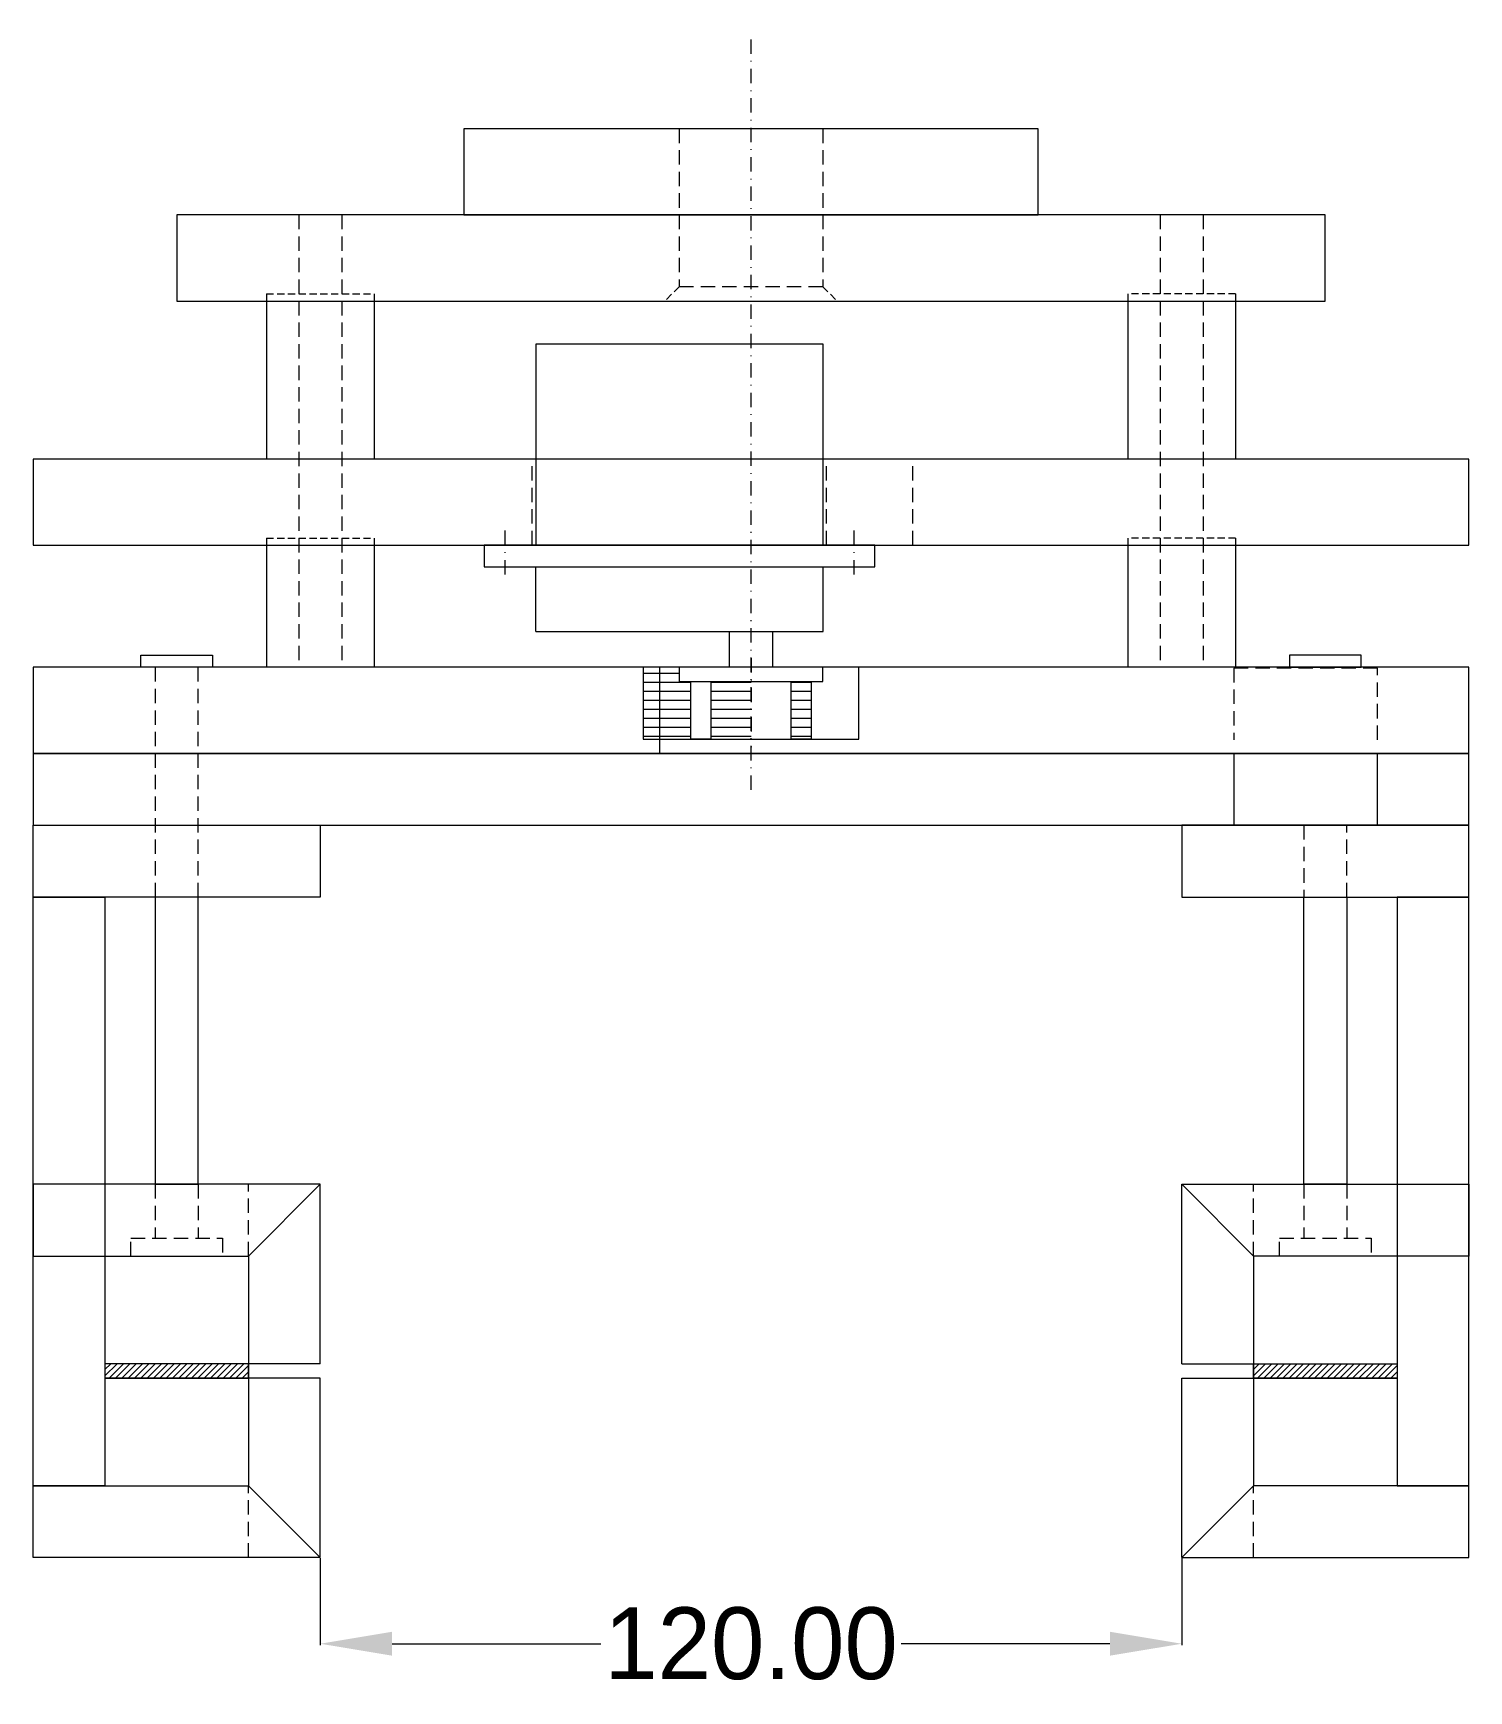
# Model space of a CAD drawing. Header units: millimetres. Extents: x -299 to 2153, y -1673 to 1111.
# Drawn here: x 1059.4 to 1259.4, y -260.9 to -30 of the extents above; entities that cross this region are included whole.
import ezdxf

# ---------------------------------------------------------------- set-up
doc = ezdxf.new("R2010")
doc.units = ezdxf.units.MM
doc.header["$MEASUREMENT"] = 0
doc.linetypes.add('DASHDOT', pattern=[0.4, 0.2, -0.1, 0, -0.1])
doc.linetypes.add('DASHED', pattern=[0.3, 0.2, -0.1])
doc.layers.get('0').update_dxf_attribs({"linetype": 'CONTINUOUS'})
doc.layers.get('Defpoints').update_dxf_attribs({"linetype": 'CONTINUOUS'})
doc.dimstyles.new('ISO-25', dxfattribs={"dimtxt": 2.5, "dimasz": 2.5, "dimexe": 1.25, "dimexo": 0.625, "dimtad": 1, "dimdsep": 46, "dimtxsty": 'Standard', "dimcen": 2.5, "dimadec": 0, "dimazin": 0, "dimtfac": 1, "dimtmove": 0, "dimatfit": 3, "dimfxl": 1, "dimarcsym": 0})
pattern_1 = [(45, (1027.94496, -93.18166), (-0.4419417, 0.4419417), [])]

# ---------------------------------------------------------------- blocks, each defined once
blk = doc.blocks.new('*D15')
at = {"color": 5, "linetype": 'ByBlock', "lineweight": 5, "transparency": 16777216}
for p, q in [((1099.38, -242.41), (1099.38, -254.52)), ((1219.38, -242.41), (1219.38, -254.52)), ((1109.38, -254.34), (1138.45, -254.34)), ((1209.38, -254.34), (1180.3, -254.34))]:
    blk.add_line(p, q, dxfattribs=at)
at = {"color": 5, "linetype": 'ByBlock', "transparency": 16777216}
for points in [[(1109.38, -252.67), (1109.38, -256), (1099.38, -254.34)], [(1209.38, -252.67), (1209.38, -256), (1219.38, -254.34)]]:
    blk.add_solid(points, dxfattribs=at)
at = {"layer": 'Defpoints', "color": 0, "linetype": 'ByBlock', "transparency": 16777216}
for p in [(1099.38, -242.35), (1219.38, -242.35), (1219.38, -254.34)]:
    blk.add_point(p, dxfattribs=at)
at = {"color": 5, "linetype": 'ByBlock', "lineweight": 5, "transparency": 16777216, "insert": (1159.38, -254.34), "char_height": 10, "attachment_point": 5}
blk.add_mtext('\\A1;120.00', dxfattribs=at)

msp = doc.modelspace()

# ---------------------------------------------------------------- hatches: boundary and pattern name
at = {"linetype": 'ByBlock', "lineweight": 5}
h = msp.add_hatch(dxfattribs=at)
h.set_pattern_fill('ANSI31', scale=10, angle=315)
h.set_pattern_definition([(0, (1027.945, -99.1817), (2e-16, 1.25), [])])
h.paths.add_polyline_path([(1167.77566, -128.35055), (1174.37566, -128.35055), (1174.37566, -118.35055), (1169.37566, -118.35055), (1169.37566, -120.35055), (1167.77566, -120.35055)], flags=17)
h.paths.add_polyline_path([(1159.37566, -128.35055), (1164.97566, -128.35055), (1164.97566, -120.35055), (1159.37566, -120.35055)], flags=17)
h.paths.add_polyline_path([(1174.37566, -128.35055), (1174.37566, -118.35055), (1169.37566, -118.35055), (1169.37566, -120.35055), (1153.77566, -120.35055), (1153.77566, -128.35055)])
h.paths.add_polyline_path([(1150.97566, -120.35055), (1149.37566, -120.35055), (1149.37566, -118.35055), (1144.37566, -118.35055), (1144.37566, -128.35055), (1150.97566, -128.35055)])
h = msp.add_hatch(dxfattribs=at)
h.set_pattern_fill('ANSI31', color=256, scale=5)
h.set_pattern_definition(pattern_1)
h.paths.add_polyline_path([(1069.37566, -217.35055), (1069.37566, -215.35055), (1089.37566, -215.35055), (1089.37566, -217.35055)])
h = msp.add_hatch(dxfattribs=at)
h.set_pattern_fill('ANSI31', color=256, scale=5)
h.set_pattern_definition(pattern_1)
h.paths.add_polyline_path([(1249.37566, -217.35055), (1249.37566, -215.35055), (1229.37566, -215.35055), (1229.37566, -217.35055)])

# ---------------------------------------------------------------- linework, layer by layer
at = {"color": 1, "linetype": 'DASHDOT', "lineweight": 5, "ltscale": 10}
for p, q in [((1159.37566, -135.41461), (1159.37566, -30.04424)), ((1125.10566, -99.32124), (1125.10566, -106.37986)), ((1173.70566, -99.32124), (1173.70566, -106.37986))]:
    msp.add_line(p, q, dxfattribs=at)
at = {"color": 7, "linetype": 'DASHED', "lineweight": 5, "ltscale": 10}
for p, q in [((1149.37566, -43.35055), (1149.37566, -65.35055)), ((1169.37566, -43.35055), (1169.37566, -65.35055)), ((1096.37566, -55.35055), (1096.37566, -67.35055)), ((1102.37566, -55.35055), (1102.37566, -67.35055)), ((1216.37566, -55.35055), (1216.37566, -67.35055)), ((1222.37566, -55.35055), (1222.37566, -67.35055)), ((1169.37566, -65.35055), (1149.37566, -65.35055)), ((1096.37566, -67.35055), (1096.37566, -100.35055)), ((1102.37566, -67.35055), (1102.37566, -100.35055)), ((1216.37566, -67.35055), (1216.37566, -100.35055)), ((1222.37566, -67.35055), (1222.37566, -100.35055)), ((1128.90566, -101.35055), (1128.90566, -89.35055)), ((1169.90566, -101.35055), (1169.90566, -89.35055)), ((1181.90566, -101.35055), (1181.90566, -89.35055)), ((1096.37566, -100.35055), (1096.37566, -117.35055)), ((1102.37566, -100.35055), (1102.37566, -117.35055)), ((1216.37566, -100.35055), (1216.37566, -117.35055)), ((1222.37566, -100.35055), (1222.37566, -117.35055)), ((1076.37566, -190.35055), (1076.37566, -197.85055)), ((1082.37566, -190.35055), (1082.37566, -197.85055)), ((1236.37566, -190.35055), (1236.37566, -197.85055)), ((1242.37566, -190.35055), (1242.37566, -197.85055))]:
    msp.add_line(p, q, dxfattribs=at)
at = {"color": 7, "linetype": 'DASHED', "lineweight": 5, "ltscale": 5}
for p, q in [((1091.87566, -66.35055), (1091.87566, -67.35055)), ((1091.87566, -66.35055), (1106.87566, -66.35055)), ((1106.87566, -66.35055), (1106.87566, -67.35055)), ((1149.37566, -65.35055), (1147.37566, -67.35055)), ((1169.37566, -65.35055), (1171.37566, -67.35055)), ((1211.87566, -66.35055), (1211.87566, -67.35055)), ((1226.87566, -66.35055), (1211.87566, -66.35055)), ((1226.87566, -66.35055), (1226.87566, -67.35055)), ((1091.87566, -100.35055), (1091.87566, -101.35055)), ((1091.87566, -100.35055), (1106.87566, -100.35055)), ((1106.87566, -100.35055), (1106.87566, -101.35055)), ((1211.87566, -100.35055), (1211.87566, -101.35055)), ((1226.87566, -100.35055), (1211.87566, -100.35055)), ((1226.87566, -100.35055), (1226.87566, -101.35055))]:
    msp.add_line(p, q, dxfattribs=at)
at = {"color": 7, "linetype": 'ByBlock', "lineweight": 5}
for p, q in [((1091.87566, -67.35055), (1091.87566, -89.35055)), ((1106.87566, -67.35055), (1106.87566, -89.35055)), ((1211.87566, -67.35055), (1211.87566, -89.35055)), ((1226.87566, -67.35055), (1226.87566, -89.35055)), ((1169.40566, -73.35055), (1129.40566, -73.35055)), ((1129.40566, -73.35055), (1129.40566, -101.35055)), ((1169.40566, -101.35055), (1169.40566, -73.35055)), ((1091.87566, -101.35055), (1091.87566, -118.35055)), ((1106.87566, -101.35055), (1106.87566, -118.35055)), ((1211.87566, -101.35055), (1211.87566, -118.35055)), ((1226.87566, -101.35055), (1226.87566, -118.35055)), ((1129.40566, -113.35055), (1129.40566, -104.35055)), ((1169.40566, -113.35055), (1169.40566, -104.35055)), ((1129.40566, -113.35055), (1169.40566, -113.35055))]:
    msp.add_line(p, q, dxfattribs=at)
at = {"color": 7, "linetype": 'DASHDOT', "lineweight": 5, "ltscale": 10}
msp.add_line((1159.37566, -117.1002), (1159.37566, -129.47913), dxfattribs=at)
at = {"linetype": 'DASHED', "lineweight": 5, "ltscale": 10}
for p, q in [((1089.37566, -200.35055), (1089.37566, -190.35055)), ((1229.37566, -200.35055), (1229.37566, -190.35055)), ((1089.37566, -242.35055), (1089.37566, -232.35055)), ((1229.37566, -242.35055), (1229.37566, -232.35055))]:
    msp.add_line(p, q, dxfattribs=at)
at = {"color": 6, "linetype": 'ByBlock', "lineweight": 5}
for p, q in [((1099.37566, -215.35055), (1099.37566, -190.35055)), ((1219.37566, -215.35055), (1219.37566, -190.35055)), ((1099.37566, -215.35055), (1069.37566, -215.35055)), ((1219.37566, -215.35055), (1249.37566, -215.35055)), ((1099.37566, -217.35055), (1069.37566, -217.35055)), ((1099.37566, -242.35055), (1099.37566, -217.35055)), ((1219.37566, -242.35055), (1219.37566, -217.35055)), ((1219.37566, -217.35055), (1249.37566, -217.35055))]:
    msp.add_line(p, q, dxfattribs=at)
at = {"linetype": 'ByBlock', "lineweight": 5}
for p, q in [((1089.37566, -200.35055), (1089.37566, -232.35055)), ((1229.37566, -200.35055), (1229.37566, -232.35055))]:
    msp.add_line(p, q, dxfattribs=at)
at = {"color": 7, "linetype": 'ByBlock', "lineweight": 5, "ltscale": 10}
for points in [[(1199.37566, -43.35055), (1119.37566, -43.35055), (1119.37566, -55.35055), (1199.37566, -55.35055)], [(1239.37566, -55.35055), (1079.37566, -55.35055), (1079.37566, -67.35055), (1239.37566, -67.35055)], [(1259.37566, -89.35055), (1059.37566, -89.35055), (1059.37566, -101.35055), (1259.37566, -101.35055)]]:
    msp.add_lwpolyline(points, close=True, dxfattribs=at)
at = {"color": 7, "linetype": 'ByBlock', "lineweight": 5}
for points in [[(1122.18566, -104.35055), (1176.62566, -104.35055), (1176.62566, -101.35055), (1122.18566, -101.35055)], [(1156.37566, -113.35055), (1162.37566, -113.35055), (1162.37566, -118.35055), (1156.37566, -118.35055)], [(1074.37566, -116.67428), (1084.37566, -116.67428), (1084.37566, -118.35055), (1074.37566, -118.35055)], [(1244.37566, -116.67428), (1234.37566, -116.67428), (1234.37566, -118.35055), (1244.37566, -118.35055)], [(1259.37566, -118.35055), (1059.37566, -118.35055), (1059.37566, -130.35055), (1259.37566, -130.35055)], [(1174.37566, -118.35055), (1144.37566, -118.35055), (1144.37566, -128.35055), (1174.37566, -128.35055)], [(1259.37566, -118.35055), (1146.64346, -118.35055), (1146.64346, -130.35055), (1259.37566, -130.35055)], [(1259.37566, -130.35055), (1059.37566, -130.35055), (1059.37566, -140.35055), (1259.37566, -140.35055)], [(1246.64346, -140.35055), (1246.64346, -130.35055), (1226.64346, -130.35055), (1226.64346, -140.35055)], [(1059.37566, -140.35055), (1099.37566, -140.35055), (1099.37566, -150.35055), (1059.37566, -150.35055)], [(1259.37566, -140.35055), (1219.37566, -140.35055), (1219.37566, -150.35055), (1259.37566, -150.35055)]]:
    msp.add_lwpolyline(points, close=True, dxfattribs=at)
at = {"color": 7, "linetype": 'DASHED', "lineweight": 5, "ltscale": 10}
for points in [[(1082.37566, -150.35055), (1082.37566, -118.35055), (1076.37566, -118.35055), (1076.37566, -150.35055)], [(1246.64346, -128.46719), (1246.64346, -118.46719), (1226.64346, -118.46719), (1226.64346, -128.46719)], [(1236.37566, -140.35055), (1236.37566, -150.35055)], [(1242.37566, -150.35055), (1242.37566, -140.35055)], [(1072.97566, -200.35055), (1072.97566, -197.85055), (1085.77566, -197.85055), (1085.77566, -200.35055)], [(1232.97566, -200.35055), (1232.97566, -197.85055), (1245.77566, -197.85055), (1245.77566, -200.35055)]]:
    msp.add_lwpolyline(points, dxfattribs=at)
at = {"color": 7, "lineweight": 5, "ltscale": 10}
msp.add_lwpolyline([(1169.37566, -118.35055), (1149.37566, -118.35055), (1149.37566, -120.35055), (1169.37566, -120.35055)], close=True, dxfattribs=at)
at = {"color": 7, "lineweight": 5, "ltscale": 5}
for points in [[(1150.97566, -120.35055), (1153.77566, -120.35055), (1153.77566, -128.35055), (1150.97566, -128.35055)], [(1164.97566, -120.35055), (1167.77566, -120.35055), (1167.77566, -128.35055), (1164.97566, -128.35055)]]:
    msp.add_lwpolyline(points, close=True, dxfattribs=at)
at = {"linetype": 'ByBlock', "lineweight": 5}
for points in [[(1069.37566, -150.35055), (1069.37566, -232.35055), (1059.37566, -232.35055), (1059.37566, -150.35055)], [(1076.37566, -190.35055), (1082.37566, -190.35055), (1082.37566, -150.35055), (1076.37566, -150.35055)], [(1242.37566, -190.35055), (1236.37566, -190.35055), (1236.37566, -150.35055), (1242.37566, -150.35055)], [(1249.37566, -150.35055), (1249.37566, -232.35055), (1259.37566, -232.35055), (1259.37566, -150.35055)], [(1059.37566, -200.35055), (1089.37566, -200.35055), (1099.37566, -190.35055), (1059.37566, -190.35055)], [(1259.37566, -200.35055), (1229.37566, -200.35055), (1219.37566, -190.35055), (1259.37566, -190.35055)], [(1089.37566, -215.35055), (1069.37566, -215.35055), (1069.37566, -217.35055), (1089.37566, -217.35055)], [(1089.37566, -215.35055), (1069.37566, -215.35055), (1069.37566, -217.35055), (1089.37566, -217.35055)], [(1089.37566, -215.35055), (1069.37566, -215.35055), (1069.37566, -217.35055), (1089.37566, -217.35055)], [(1089.37566, -215.35055), (1069.37566, -215.35055), (1069.37566, -217.35055), (1089.37566, -217.35055)], [(1229.37566, -215.35055), (1249.37566, -215.35055), (1249.37566, -217.35055), (1229.37566, -217.35055)], [(1059.37566, -232.35055), (1089.37566, -232.35055), (1099.37566, -242.35055), (1059.37566, -242.35055)], [(1259.37566, -232.35055), (1229.37566, -232.35055), (1219.37566, -242.35055), (1259.37566, -242.35055)]]:
    msp.add_lwpolyline(points, close=True, dxfattribs=at)

# ---------------------------------------------------------------- dimensions: what is measured, and where the dimension line sits
at = {"color": 7, "linetype": 'ByBlock', "lineweight": 5}
dim = msp.add_linear_dim(base=(1219.37566, -254.33626), p1=(1099.37566, -242.35055), p2=(1219.37566, -242.35055), dimstyle='ISO-25', override={"dimtxt": 10, "dimasz": 10, "dimexe": 0.18, "dimexo": 0.0625, "dimgap": 0.09, "dimtad": 0, "dimtih": 1, "dimtoh": 1, "dimzin": 0, "dimcen": 0.09, "dimclrd": 5, "dimclre": 5, "dimclrt": 5, "dimtofl": 0, "dimtmove": 2, "dimtolj": 1, "dimtzin": 0, "dimlwd": 5, "dimlwe": 5}, dxfattribs=at)
dim.commit()
dim.dimension.update_dxf_attribs({"geometry": '*D15', "text_midpoint": (1159.37566, -254.33626)})

doc.saveas('drawing.dxf')
